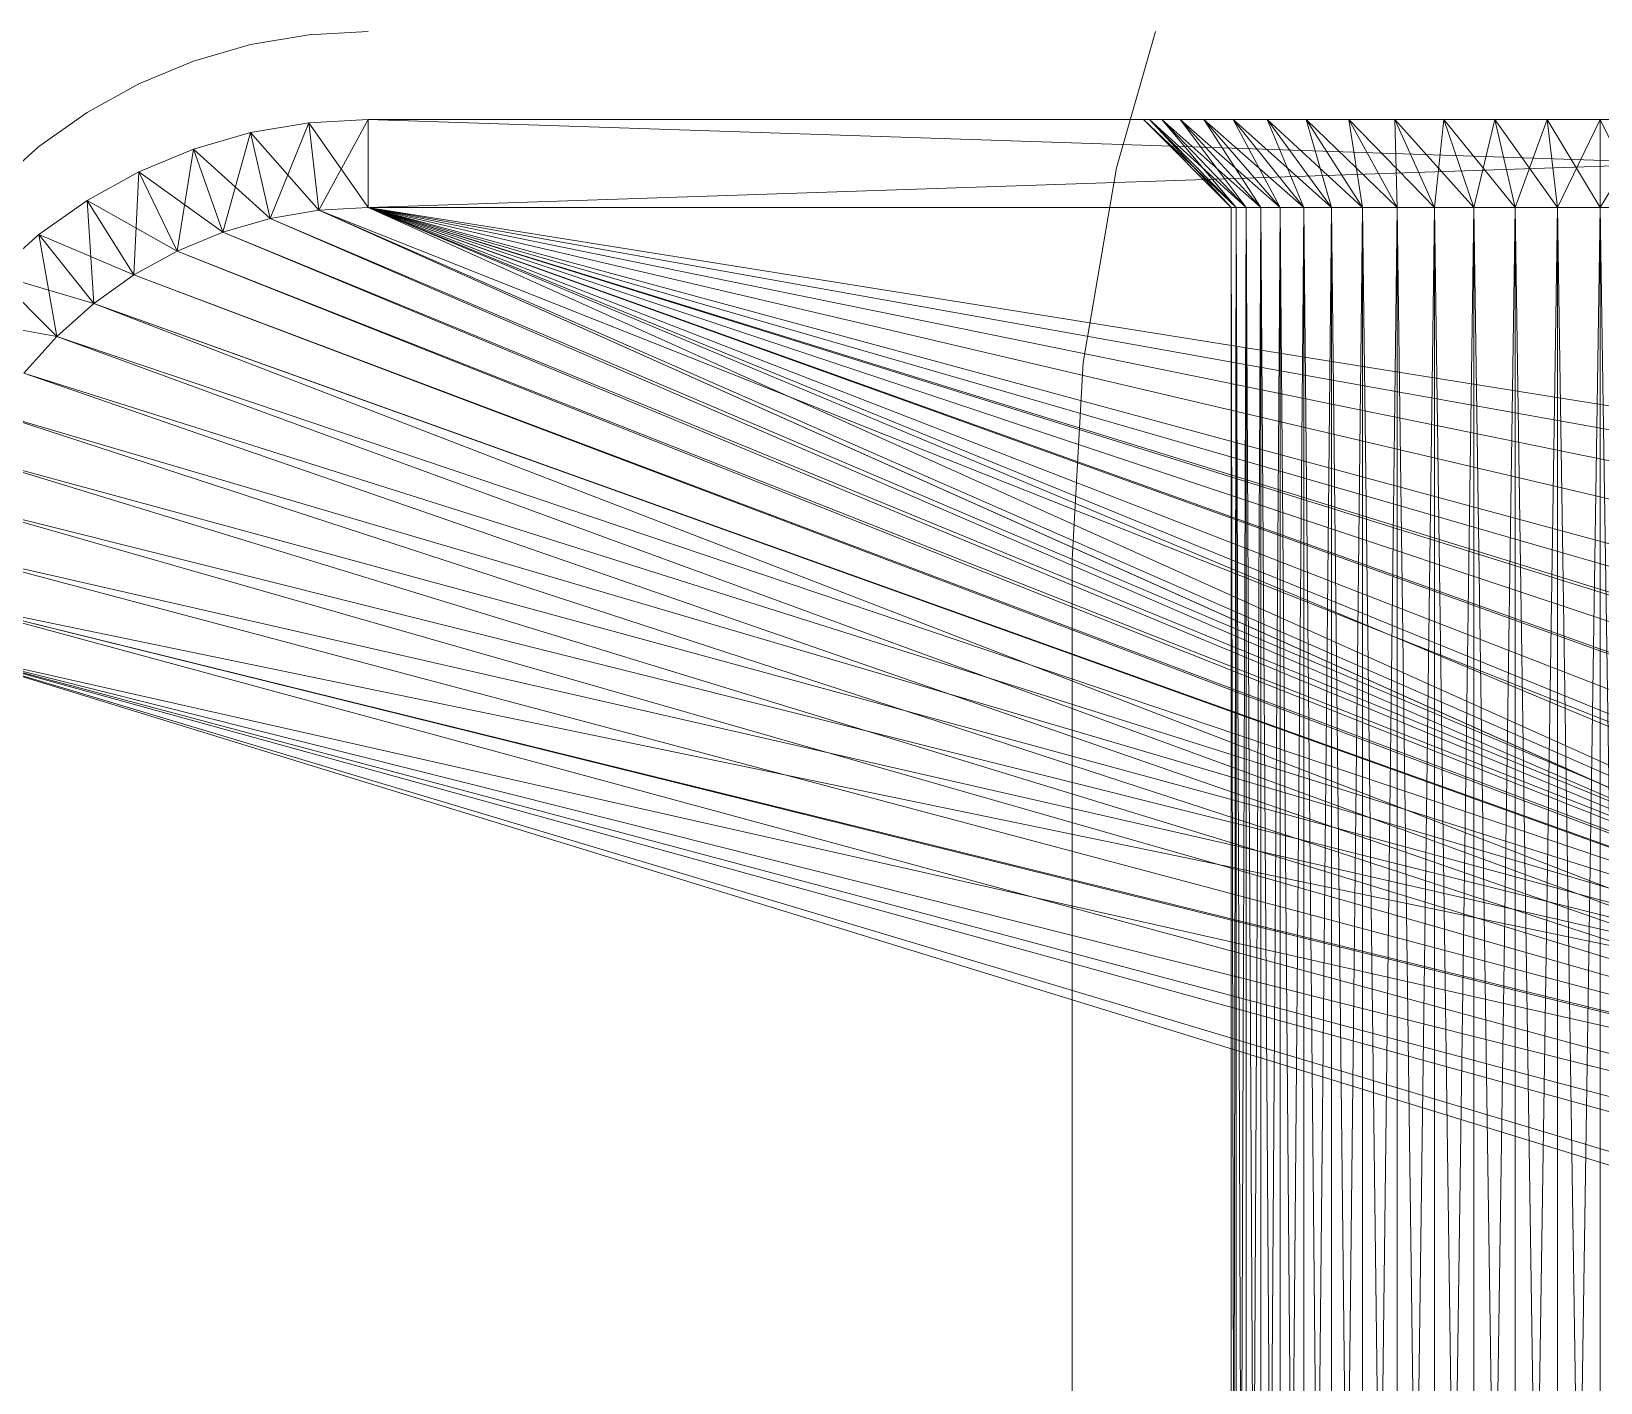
# Model space of a CAD drawing. Header units: millimetres. Extents: x 0 to 420, y 0 to 297.
# Drawn here: x 272.904 to 274.018, y 261.088 to 262.047 of the extents above; entities that cross this region are included whole.
import ezdxf

# ---------------------------------------------------------------- set-up
doc = ezdxf.new("R2010")
doc.units = ezdxf.units.MM
doc.layers.add('1', color=7, linetype='Continuous', true_color=0xffffff)
doc.layers.add('171', color=7, linetype='Continuous', true_color=0xffffff)
doc.dimstyles.get("Standard").update_dxf_attribs({"dimtxt": 0.18, "dimasz": 0.18, "dimexe": 0.18, "dimexo": 0.0625, "dimgap": 0.09, "dimtad": 0, "dimtih": 1, "dimtoh": 1, "dimdec": 4, "dimzin": 0, "dimdsep": 46, "dimtxsty": 'Standard', "dimcen": 0.09, "dimadec": 0, "dimazin": 0, "dimtfac": 1, "dimtdec": 4, "dimtofl": 0, "dimtmove": 0, "dimatfit": 3, "dimfxl": 1, "dimtolj": 1, "dimtzin": 0, "dimarcsym": 0})

msp = doc.modelspace()

# ---------------------------------------------------------------- linework, layer by layer
at = {"layer": '1', "color": 3, "linetype": 'Continuous', "lineweight": 18}
for p, q in [((273.1008, 261.982), (273.1428, 261.9844)), ((273.1428, 261.9844), (273.1008, 261.982)), ((273.1008, 261.982), (273.1428, 261.9844)), ((273.1428, 261.9844), (273.1008, 261.982)), ((273.1428, 261.9844), (273.1008, 261.982)), ((273.1008, 261.982), (273.1428, 261.9844)), ((273.1078, 261.9199), (273.1428, 261.9844)), ((273.1428, 261.9844), (273.1078, 261.9199)), ((273.1428, 261.9844), (274.0178, 261.9844)), ((275.0178, 261.9844), (273.1428, 261.9844)), ((273.1428, 261.9844), (273.9801, 261.9844)), ((274.0178, 261.9844), (273.1428, 261.9844)), ((273.1428, 261.9844), (273.9429, 261.9844)), ((273.9801, 261.9844), (273.1428, 261.9844)), ((273.1428, 261.9844), (273.9067, 261.9844)), ((273.9429, 261.9844), (273.1428, 261.9844)), ((273.1428, 261.9844), (273.872, 261.9844)), ((273.9067, 261.9844), (273.1428, 261.9844)), ((273.1428, 261.9844), (273.8392, 261.9844)), ((273.872, 261.9844), (273.1428, 261.9844)), ((273.1428, 261.9844), (273.8089, 261.9844)), ((273.8392, 261.9844), (273.1428, 261.9844)), ((273.1428, 261.9844), (273.7814, 261.9844)), ((273.8089, 261.9844), (273.1428, 261.9844)), ((273.1428, 261.9844), (273.7571, 261.9844)), ((273.7814, 261.9844), (273.1428, 261.9844)), ((273.1428, 261.9844), (273.7364, 261.9844)), ((273.7571, 261.9844), (273.1428, 261.9844)), ((273.1428, 261.9844), (273.7194, 261.9844)), ((273.7364, 261.9844), (273.1428, 261.9844)), ((273.1428, 261.9844), (273.7065, 261.9844)), ((273.7194, 261.9844), (273.1428, 261.9844)), ((273.1428, 261.9844), (273.6978, 261.9844)), ((273.7065, 261.9844), (273.1428, 261.9844)), ((273.1428, 261.9844), (273.6934, 261.9844)), ((273.6978, 261.9844), (273.1428, 261.9844)), ((273.1428, 261.9844), (273.6934, 261.9844)), ((273.6934, 261.9844), (273.1428, 261.9844)), ((273.1428, 261.9844), (274.0178, 261.9844)), ((273.9801, 261.9844), (273.1428, 261.9844)), ((273.1428, 261.9844), (274.0556, 261.9844)), ((274.0178, 261.9844), (273.1428, 261.9844)), ((273.1428, 261.9844), (273.9067, 261.9844)), ((273.872, 261.9844), (273.1428, 261.9844)), ((273.1428, 261.9844), (273.9429, 261.9844)), ((273.9067, 261.9844), (273.1428, 261.9844)), ((273.1428, 261.9844), (273.9801, 261.9844)), ((273.9429, 261.9844), (273.1428, 261.9844)), ((273.1428, 261.9844), (273.7814, 261.9844)), ((273.7571, 261.9844), (273.1428, 261.9844)), ((273.1428, 261.9844), (273.8089, 261.9844)), ((273.7814, 261.9844), (273.1428, 261.9844)), ((273.1428, 261.9844), (273.8392, 261.9844)), ((273.8089, 261.9844), (273.1428, 261.9844)), ((273.1428, 261.9844), (273.6934, 261.9844)), ((273.6934, 261.9844), (273.1428, 261.9844)), ((273.1428, 261.9844), (273.6978, 261.9844)), ((273.6934, 261.9844), (273.1428, 261.9844)), ((273.1428, 261.9844), (273.7065, 261.9844)), ((273.6978, 261.9844), (273.1428, 261.9844)), ((273.1428, 261.9844), (273.872, 261.9844)), ((273.8392, 261.9844), (273.1428, 261.9844)), ((273.1428, 261.9844), (273.7194, 261.9844)), ((273.7065, 261.9844), (273.1428, 261.9844)), ((273.1428, 261.9844), (273.7364, 261.9844)), ((273.7194, 261.9844), (273.1428, 261.9844)), ((273.1428, 261.9844), (273.7571, 261.9844)), ((273.7364, 261.9844), (273.1428, 261.9844)), ((273.1428, 261.9844), (275.0178, 261.9844)), ((274.0556, 261.9844), (273.1428, 261.9844)), ((273.1428, 261.9219), (273.1428, 261.9844)), ((275.0178, 261.9844), (273.1428, 261.9219)), ((273.1428, 261.9844), (275.0178, 261.9844)), ((273.1428, 261.9219), (275.0178, 261.9844)), ((273.1428, 261.9219), (273.1428, 261.9844)), ((275.0178, 261.9219), (273.1428, 261.9844)), ((273.1428, 261.9844), (273.1428, 261.9219)), ((273.1428, 261.9844), (275.0178, 261.9219)), ((275.0178, 261.9844), (273.1428, 261.9844)), ((273.1428, 261.9844), (273.1428, 261.9219)), ((273.6934, 261.9844), (273.6978, 261.9844)), ((273.6978, 261.9844), (273.6934, 261.9844)), ((273.6934, 261.9844), (273.7558, 261.9219)), ((273.6978, 261.9844), (273.6934, 261.9844)), ((273.7558, 261.9219), (273.6934, 261.9844)), ((273.6934, 261.9844), (273.7558, 261.9219)), ((273.6934, 261.9844), (273.7558, 261.9219)), ((273.7558, 261.9219), (273.6934, 261.9844)), ((273.7593, 261.9219), (273.6934, 261.9844)), ((273.6934, 261.9844), (273.6978, 261.9844)), ((273.6934, 261.9844), (273.7593, 261.9219)), ((273.7558, 261.9219), (273.6934, 261.9844)), ((273.6978, 261.9844), (273.7065, 261.9844)), ((273.7065, 261.9844), (273.6978, 261.9844)), ((273.6978, 261.9844), (273.7593, 261.9219)), ((273.7065, 261.9844), (273.6978, 261.9844)), ((273.7558, 261.9219), (273.6978, 261.9844)), ((273.6978, 261.9844), (273.7558, 261.9219)), ((273.7593, 261.9219), (273.6978, 261.9844)), ((273.6978, 261.9844), (273.7593, 261.9219)), ((273.7664, 261.9219), (273.6978, 261.9844)), ((273.6978, 261.9844), (273.7065, 261.9844)), ((273.6978, 261.9844), (273.7664, 261.9219)), ((273.7593, 261.9219), (273.6978, 261.9844)), ((273.7065, 261.9844), (273.7194, 261.9844)), ((273.7194, 261.9844), (273.7065, 261.9844)), ((273.7065, 261.9844), (273.7664, 261.9219)), ((273.7194, 261.9844), (273.7065, 261.9844)), ((273.7593, 261.9219), (273.7065, 261.9844)), ((273.7065, 261.9844), (273.7593, 261.9219)), ((273.7664, 261.9219), (273.7065, 261.9844)), ((273.7065, 261.9844), (273.7664, 261.9219)), ((273.7768, 261.9219), (273.7065, 261.9844)), ((273.7065, 261.9844), (273.7194, 261.9844)), ((273.7065, 261.9844), (273.7768, 261.9219)), ((273.7664, 261.9219), (273.7065, 261.9844)), ((273.7194, 261.9844), (273.7364, 261.9844)), ((273.7364, 261.9844), (273.7194, 261.9844)), ((273.7194, 261.9844), (273.7768, 261.9219)), ((273.7364, 261.9844), (273.7194, 261.9844)), ((273.7664, 261.9219), (273.7194, 261.9844)), ((273.7194, 261.9844), (273.7664, 261.9219)), ((273.7768, 261.9219), (273.7194, 261.9844)), ((273.7194, 261.9844), (273.7768, 261.9219)), ((273.7905, 261.9219), (273.7194, 261.9844)), ((273.7194, 261.9844), (273.7364, 261.9844)), ((273.7194, 261.9844), (273.7905, 261.9219)), ((273.7768, 261.9219), (273.7194, 261.9844)), ((273.7364, 261.9844), (273.7571, 261.9844)), ((273.7571, 261.9844), (273.7364, 261.9844)), ((273.7364, 261.9844), (273.7905, 261.9219)), ((273.7571, 261.9844), (273.7364, 261.9844)), ((273.7768, 261.9219), (273.7364, 261.9844)), ((273.7364, 261.9844), (273.7768, 261.9219)), ((273.7905, 261.9219), (273.7364, 261.9844)), ((273.7364, 261.9844), (273.7905, 261.9219)), ((273.8073, 261.9219), (273.7364, 261.9844)), ((273.7364, 261.9844), (273.7571, 261.9844)), ((273.7364, 261.9844), (273.8073, 261.9219)), ((273.7905, 261.9219), (273.7364, 261.9844)), ((273.7571, 261.9844), (273.7814, 261.9844)), ((273.7814, 261.9844), (273.7571, 261.9844)), ((273.7571, 261.9844), (273.8073, 261.9219)), ((273.7814, 261.9844), (273.7571, 261.9844)), ((273.7905, 261.9219), (273.7571, 261.9844)), ((273.7571, 261.9844), (273.7905, 261.9219)), ((273.8073, 261.9219), (273.7571, 261.9844)), ((273.7571, 261.9844), (273.8073, 261.9219)), ((273.8269, 261.9219), (273.7571, 261.9844)), ((273.7571, 261.9844), (273.7814, 261.9844)), ((273.7571, 261.9844), (273.8269, 261.9219)), ((273.8073, 261.9219), (273.7571, 261.9844)), ((273.7814, 261.9844), (273.8089, 261.9844)), ((273.8089, 261.9844), (273.7814, 261.9844)), ((273.7814, 261.9844), (273.8269, 261.9219)), ((273.8089, 261.9844), (273.7814, 261.9844)), ((273.8073, 261.9219), (273.7814, 261.9844)), ((273.7814, 261.9844), (273.8073, 261.9219)), ((273.8269, 261.9219), (273.7814, 261.9844)), ((273.7814, 261.9844), (273.8269, 261.9219)), ((273.8491, 261.9219), (273.7814, 261.9844)), ((273.7814, 261.9844), (273.8089, 261.9844)), ((273.7814, 261.9844), (273.8491, 261.9219)), ((273.8269, 261.9219), (273.7814, 261.9844)), ((273.8089, 261.9844), (273.8392, 261.9844)), ((273.8392, 261.9844), (273.8089, 261.9844)), ((273.8089, 261.9844), (273.8491, 261.9219)), ((273.8392, 261.9844), (273.8089, 261.9844)), ((273.8269, 261.9219), (273.8089, 261.9844)), ((273.8089, 261.9844), (273.8269, 261.9219)), ((273.8491, 261.9219), (273.8089, 261.9844)), ((273.8089, 261.9844), (273.8491, 261.9219)), ((273.8736, 261.9219), (273.8089, 261.9844)), ((273.8089, 261.9844), (273.8392, 261.9844)), ((273.8089, 261.9844), (273.8736, 261.9219)), ((273.8491, 261.9219), (273.8089, 261.9844)), ((273.8392, 261.9844), (273.872, 261.9844)), ((273.872, 261.9844), (273.8392, 261.9844)), ((273.8392, 261.9844), (273.8736, 261.9219)), ((273.872, 261.9844), (273.8392, 261.9844)), ((273.8491, 261.9219), (273.8392, 261.9844)), ((273.8392, 261.9844), (273.8491, 261.9219)), ((273.8736, 261.9219), (273.8392, 261.9844)), ((273.8392, 261.9844), (273.8736, 261.9219)), ((273.9, 261.9219), (273.8392, 261.9844)), ((273.8392, 261.9844), (273.872, 261.9844)), ((273.8392, 261.9844), (273.9, 261.9219)), ((273.8736, 261.9219), (273.8392, 261.9844)), ((273.872, 261.9844), (273.9067, 261.9844)), ((273.9067, 261.9844), (273.872, 261.9844)), ((273.872, 261.9844), (273.9, 261.9219)), ((273.9067, 261.9844), (273.872, 261.9844)), ((273.8736, 261.9219), (273.872, 261.9844)), ((273.872, 261.9844), (273.8736, 261.9219)), ((273.9, 261.9219), (273.872, 261.9844)), ((273.872, 261.9844), (273.9, 261.9219)), ((273.9281, 261.9219), (273.872, 261.9844)), ((273.872, 261.9844), (273.9067, 261.9844)), ((273.872, 261.9844), (273.9281, 261.9219)), ((273.9, 261.9219), (273.872, 261.9844)), ((273.9, 261.9219), (273.9067, 261.9844)), ((273.9067, 261.9844), (273.9, 261.9219)), ((273.9067, 261.9844), (273.9429, 261.9844)), ((273.9429, 261.9844), (273.9067, 261.9844)), ((273.9067, 261.9844), (273.9281, 261.9219)), ((273.9429, 261.9844), (273.9067, 261.9844)), ((273.9281, 261.9219), (273.9067, 261.9844)), ((273.9067, 261.9844), (273.9281, 261.9219)), ((273.9573, 261.9219), (273.9067, 261.9844)), ((273.9067, 261.9844), (273.9429, 261.9844)), ((273.9067, 261.9844), (273.9573, 261.9219)), ((273.9281, 261.9219), (273.9067, 261.9844)), ((273.9281, 261.9219), (273.9429, 261.9844)), ((273.9429, 261.9844), (273.9281, 261.9219)), ((273.9429, 261.9844), (273.9801, 261.9844)), ((273.9801, 261.9844), (273.9429, 261.9844)), ((273.9429, 261.9844), (273.9573, 261.9219)), ((273.9801, 261.9844), (273.9429, 261.9844)), ((273.9573, 261.9219), (273.9429, 261.9844)), ((273.9429, 261.9844), (273.9573, 261.9219)), ((273.9874, 261.9219), (273.9429, 261.9844)), ((273.9429, 261.9844), (273.9801, 261.9844)), ((273.9429, 261.9844), (273.9874, 261.9219)), ((273.9573, 261.9219), (273.9429, 261.9844)), ((273.9573, 261.9219), (273.9801, 261.9844)), ((273.9801, 261.9844), (273.9573, 261.9219)), ((273.9801, 261.9844), (274.0178, 261.9844)), ((274.0178, 261.9844), (273.9801, 261.9844)), ((273.9801, 261.9844), (273.9874, 261.9219)), ((274.0178, 261.9844), (273.9801, 261.9844)), ((273.9874, 261.9219), (273.9801, 261.9844)), ((273.9801, 261.9844), (273.9874, 261.9219)), ((274.0178, 261.9219), (273.9801, 261.9844)), ((273.9801, 261.9844), (274.0178, 261.9844)), ((273.9801, 261.9844), (274.0178, 261.9219)), ((273.9874, 261.9219), (273.9801, 261.9844)), ((273.9874, 261.9219), (274.0178, 261.9844)), ((274.0178, 261.9844), (273.9874, 261.9219)), ((274.0178, 261.9844), (275.0178, 261.9844)), ((274.0178, 261.9844), (274.0556, 261.9844)), ((275.0178, 261.9844), (274.0178, 261.9844)), ((274.0556, 261.9844), (274.0178, 261.9844)), ((274.0178, 261.9219), (274.0556, 261.9844)), ((274.0178, 261.9844), (274.0178, 261.9219)), ((274.0556, 261.9844), (274.0178, 261.9844)), ((274.0178, 261.9219), (274.0178, 261.9844)), ((274.0556, 261.9844), (274.0178, 261.9219)), ((274.0483, 261.9219), (274.0178, 261.9844)), ((274.0178, 261.9844), (274.0556, 261.9844)), ((274.0178, 261.9219), (274.0178, 261.9844)), ((274.0178, 261.9844), (274.0483, 261.9219)), ((274.0178, 261.9844), (274.0178, 261.9219)), ((273.019, 261.9633), (273.0594, 261.975)), ((273.0594, 261.975), (273.019, 261.9633)), ((273.019, 261.9633), (273.0594, 261.975)), ((273.0594, 261.975), (273.019, 261.9633)), ((273.0594, 261.975), (273.019, 261.9633)), ((273.019, 261.9633), (273.0594, 261.975)), ((273.0396, 261.9043), (273.0594, 261.975)), ((273.0594, 261.975), (273.0396, 261.9043)), ((273.0594, 261.975), (273.1008, 261.982)), ((273.1008, 261.982), (273.0594, 261.975)), ((273.0594, 261.975), (273.1008, 261.982)), ((273.1008, 261.982), (273.0594, 261.975)), ((273.1008, 261.982), (273.0594, 261.975)), ((273.0594, 261.975), (273.1008, 261.982)), ((273.0594, 261.975), (273.1078, 261.9199)), ((273.0733, 261.914), (273.0594, 261.975)), ((273.0733, 261.914), (273.0594, 261.975)), ((273.0594, 261.975), (273.0733, 261.914)), ((273.1078, 261.9199), (273.0594, 261.975)), ((273.0594, 261.975), (273.0733, 261.914)), ((273.0733, 261.914), (273.1008, 261.982)), ((273.1008, 261.982), (273.0733, 261.914)), ((273.1008, 261.982), (273.1428, 261.9219)), ((273.1078, 261.9199), (273.1008, 261.982)), ((273.1078, 261.9199), (273.1008, 261.982)), ((273.1008, 261.982), (273.1078, 261.9199)), ((273.1428, 261.9219), (273.1008, 261.982)), ((273.1008, 261.982), (273.1078, 261.9199)), ((272.9801, 261.9472), (273.019, 261.9633)), ((273.019, 261.9633), (272.9801, 261.9472)), ((272.9801, 261.9472), (273.019, 261.9633)), ((273.019, 261.9633), (272.9801, 261.9472)), ((273.019, 261.9633), (272.9801, 261.9472)), ((272.9801, 261.9472), (273.019, 261.9633)), ((273.0072, 261.8909), (273.019, 261.9633)), ((273.019, 261.9633), (273.0072, 261.8909)), ((273.019, 261.9633), (273.0733, 261.914)), ((273.0396, 261.9043), (273.019, 261.9633)), ((273.0396, 261.9043), (273.019, 261.9633)), ((273.019, 261.9633), (273.0396, 261.9043)), ((273.0733, 261.914), (273.019, 261.9633)), ((273.019, 261.9633), (273.0396, 261.9043)), ((272.9433, 261.9269), (272.9801, 261.9472)), ((272.9801, 261.9472), (272.9433, 261.9269)), ((272.9433, 261.9269), (272.9801, 261.9472)), ((272.9801, 261.9472), (272.9433, 261.9269)), ((272.9801, 261.9472), (272.9433, 261.9269)), ((272.9433, 261.9269), (272.9801, 261.9472)), ((272.9766, 261.874), (272.9801, 261.9472)), ((272.9801, 261.9472), (272.9766, 261.874)), ((272.9801, 261.9472), (273.0396, 261.9043)), ((273.0072, 261.8909), (272.9801, 261.9472)), ((273.0072, 261.8909), (272.9801, 261.9472)), ((272.9801, 261.9472), (273.0072, 261.8909)), ((273.0396, 261.9043), (272.9801, 261.9472)), ((272.9801, 261.9472), (273.0072, 261.8909)), ((272.909, 261.9026), (272.9433, 261.9269)), ((272.9433, 261.9269), (272.909, 261.9026)), ((272.909, 261.9026), (272.9433, 261.9269)), ((272.9433, 261.9269), (272.909, 261.9026)), ((272.9433, 261.9269), (272.909, 261.9026)), ((272.909, 261.9026), (272.9433, 261.9269)), ((272.9433, 261.9269), (273.0072, 261.8909)), ((272.9766, 261.874), (272.9433, 261.9269)), ((272.9766, 261.874), (272.9433, 261.9269)), ((272.9433, 261.9269), (272.9766, 261.874)), ((273.0072, 261.8909), (272.9433, 261.9269)), ((272.948, 261.8537), (272.9433, 261.9269)), ((272.9433, 261.9269), (272.9766, 261.874)), ((272.9433, 261.9269), (272.948, 261.8537)), ((273.1078, 261.9199), (273.0733, 261.914)), ((273.0733, 261.914), (273.1078, 261.9199)), ((273.0733, 261.914), (273.1078, 261.9199)), ((273.1078, 261.9199), (273.0733, 261.914)), ((273.1428, 261.9219), (273.1078, 261.9199)), ((273.1078, 261.9199), (273.1428, 261.9219)), ((273.1078, 261.9199), (273.1428, 261.9219)), ((273.1428, 261.9219), (273.1078, 261.9199)), ((274.5152, 261.3618), (273.1078, 261.9199)), ((273.1078, 261.9199), (274.4893, 261.3018)), ((274.4893, 261.3018), (273.1078, 261.9199)), ((273.1078, 261.9199), (274.5152, 261.3618)), ((274.6655, 261.2376), (273.1078, 261.9199)), ((273.1078, 261.9199), (274.6655, 261.2376)), ((275.0178, 261.9219), (273.1428, 261.9219)), ((273.1428, 261.9219), (275.0178, 261.9219)), ((274.8565, 261.6482), (273.1428, 261.9219)), ((273.1428, 261.9219), (275.0178, 261.9219)), ((274.795, 261.6259), (273.1428, 261.9219)), ((273.1428, 261.9219), (274.8565, 261.6482)), ((274.7366, 261.5965), (273.1428, 261.9219)), ((273.1428, 261.9219), (274.795, 261.6259)), ((274.6819, 261.5606), (273.1428, 261.9219)), ((273.1428, 261.9219), (274.7366, 261.5965)), ((274.6318, 261.5185), (273.1428, 261.9219)), ((273.1428, 261.9219), (274.6819, 261.5606)), ((274.5869, 261.4709), (273.1428, 261.9219)), ((273.1428, 261.9219), (274.6318, 261.5185)), ((273.1428, 261.9219), (274.8303, 261.4341)), ((275.0178, 261.9219), (273.1428, 261.9219)), ((274.5479, 261.4185), (273.1428, 261.9219)), ((273.1428, 261.9219), (274.5869, 261.4709)), ((273.1428, 261.9219), (274.7939, 261.4102)), ((274.8303, 261.4341), (273.1428, 261.9219)), ((273.1428, 261.9219), (274.7605, 261.3821)), ((274.7939, 261.4102), (273.1428, 261.9219)), ((273.1428, 261.9219), (274.5152, 261.3618)), ((274.5152, 261.3618), (273.1428, 261.9219)), ((273.1428, 261.9219), (274.5479, 261.4185)), ((273.1428, 261.9219), (274.7306, 261.3504)), ((274.7605, 261.3821), (273.1428, 261.9219)), ((273.1428, 261.9219), (274.7045, 261.3154)), ((274.7306, 261.3504), (273.1428, 261.9219)), ((273.1428, 261.9219), (274.6827, 261.2777)), ((274.7045, 261.3154), (273.1428, 261.9219)), ((274.6655, 261.2376), (273.1428, 261.9219)), ((273.1428, 261.9219), (274.6655, 261.2376)), ((274.6827, 261.2777), (273.1428, 261.9219)), ((273.7558, 261.9219), (273.7593, 261.9219)), ((273.7593, 261.9219), (273.7558, 261.9219)), ((273.7558, 259.9219), (273.7593, 261.9219)), ((273.7558, 261.9219), (273.7558, 259.9219)), ((273.7593, 261.9219), (273.7558, 261.9219)), ((273.7593, 261.9219), (273.7558, 259.9219)), ((273.7558, 259.9219), (273.7558, 261.9219)), ((273.7558, 261.9219), (273.7558, 259.9219)), ((273.7558, 261.9219), (273.7558, 259.9219)), ((273.7558, 259.9219), (273.7558, 261.9219)), ((273.7593, 259.9219), (273.7558, 261.9219)), ((273.7558, 261.9219), (273.7593, 261.9219)), ((273.7558, 261.9219), (273.7593, 259.9219)), ((273.7558, 259.9219), (273.7558, 261.9219)), ((273.7593, 261.9219), (273.7664, 261.9219)), ((273.7664, 261.9219), (273.7593, 261.9219)), ((273.7593, 259.9219), (273.7664, 261.9219)), ((273.7593, 261.9219), (273.7593, 259.9219)), ((273.7664, 261.9219), (273.7593, 261.9219)), ((273.7664, 261.9219), (273.7593, 259.9219)), ((273.7593, 259.9219), (273.7593, 261.9219)), ((273.7593, 261.9219), (273.7593, 259.9219)), ((273.7664, 259.9219), (273.7593, 261.9219)), ((273.7593, 261.9219), (273.7664, 261.9219)), ((273.7593, 261.9219), (273.7664, 259.9219)), ((273.7593, 259.9219), (273.7593, 261.9219)), ((273.7664, 261.9219), (273.7768, 261.9219)), ((273.7768, 261.9219), (273.7664, 261.9219)), ((273.7664, 259.9219), (273.7768, 261.9219)), ((273.7664, 261.9219), (273.7664, 259.9219)), ((273.7768, 261.9219), (273.7664, 261.9219)), ((273.7768, 261.9219), (273.7664, 259.9219)), ((273.7664, 259.9219), (273.7664, 261.9219)), ((273.7664, 261.9219), (273.7664, 259.9219)), ((273.7768, 259.9219), (273.7664, 261.9219)), ((273.7664, 261.9219), (273.7768, 261.9219)), ((273.7664, 261.9219), (273.7768, 259.9219)), ((273.7664, 259.9219), (273.7664, 261.9219)), ((273.7768, 261.9219), (273.7905, 261.9219)), ((273.7905, 261.9219), (273.7768, 261.9219)), ((273.7768, 259.9219), (273.7905, 261.9219)), ((273.7768, 261.9219), (273.7768, 259.9219)), ((273.7905, 261.9219), (273.7768, 261.9219)), ((273.7905, 261.9219), (273.7768, 259.9219)), ((273.7768, 259.9219), (273.7768, 261.9219)), ((273.7768, 261.9219), (273.7768, 259.9219)), ((273.7905, 259.9219), (273.7768, 261.9219)), ((273.7768, 261.9219), (273.7905, 261.9219)), ((273.7768, 261.9219), (273.7905, 259.9219)), ((273.7768, 259.9219), (273.7768, 261.9219)), ((273.7905, 261.9219), (273.8073, 261.9219)), ((273.8073, 261.9219), (273.7905, 261.9219)), ((273.7905, 259.9219), (273.8073, 261.9219)), ((273.7905, 261.9219), (273.7905, 259.9219)), ((273.8073, 261.9219), (273.7905, 261.9219)), ((273.8073, 261.9219), (273.7905, 259.9219)), ((273.7905, 259.9219), (273.7905, 261.9219)), ((273.7905, 261.9219), (273.7905, 259.9219)), ((273.8073, 259.9219), (273.7905, 261.9219)), ((273.7905, 261.9219), (273.8073, 261.9219)), ((273.7905, 261.9219), (273.8073, 259.9219)), ((273.7905, 259.9219), (273.7905, 261.9219)), ((273.8073, 261.9219), (273.8269, 261.9219)), ((273.8269, 261.9219), (273.8073, 261.9219)), ((273.8073, 259.9219), (273.8269, 261.9219)), ((273.8073, 261.9219), (273.8073, 259.9219)), ((273.8269, 261.9219), (273.8073, 261.9219)), ((273.8269, 261.9219), (273.8073, 259.9219)), ((273.8073, 259.9219), (273.8073, 261.9219)), ((273.8073, 261.9219), (273.8073, 259.9219)), ((273.8269, 259.9219), (273.8073, 261.9219)), ((273.8073, 261.9219), (273.8269, 261.9219)), ((273.8073, 261.9219), (273.8269, 259.9219)), ((273.8073, 259.9219), (273.8073, 261.9219)), ((273.8269, 261.9219), (273.8491, 261.9219)), ((273.8491, 261.9219), (273.8269, 261.9219)), ((273.8269, 259.9219), (273.8491, 261.9219)), ((273.8269, 261.9219), (273.8269, 259.9219)), ((273.8491, 261.9219), (273.8269, 261.9219)), ((273.8491, 261.9219), (273.8269, 259.9219)), ((273.8269, 259.9219), (273.8269, 261.9219)), ((273.8269, 261.9219), (273.8269, 259.9219)), ((273.8491, 259.9219), (273.8269, 261.9219)), ((273.8269, 261.9219), (273.8491, 261.9219)), ((273.8269, 261.9219), (273.8491, 259.9219)), ((273.8269, 259.9219), (273.8269, 261.9219)), ((273.8491, 261.9219), (273.8736, 261.9219)), ((273.8736, 261.9219), (273.8491, 261.9219)), ((273.8491, 259.9219), (273.8736, 261.9219)), ((273.8491, 261.9219), (273.8491, 259.9219)), ((273.8736, 261.9219), (273.8491, 261.9219)), ((273.8736, 261.9219), (273.8491, 259.9219)), ((273.8491, 259.9219), (273.8491, 261.9219)), ((273.8491, 261.9219), (273.8491, 259.9219)), ((273.8736, 259.9219), (273.8491, 261.9219)), ((273.8491, 261.9219), (273.8736, 261.9219)), ((273.8491, 261.9219), (273.8736, 259.9219)), ((273.8491, 259.9219), (273.8491, 261.9219)), ((273.8736, 261.9219), (273.9, 261.9219)), ((273.9, 261.9219), (273.8736, 261.9219)), ((273.8736, 259.9219), (273.9, 261.9219)), ((273.8736, 261.9219), (273.8736, 259.9219)), ((273.9, 261.9219), (273.8736, 261.9219)), ((273.9, 261.9219), (273.8736, 259.9219)), ((273.8736, 259.9219), (273.8736, 261.9219)), ((273.8736, 261.9219), (273.8736, 259.9219)), ((273.9, 259.9219), (273.8736, 261.9219)), ((273.8736, 261.9219), (273.9, 261.9219)), ((273.8736, 261.9219), (273.9, 259.9219)), ((273.8736, 259.9219), (273.8736, 261.9219)), ((273.9, 261.9219), (273.9281, 261.9219)), ((273.9281, 261.9219), (273.9, 261.9219)), ((273.9, 259.9219), (273.9281, 261.9219)), ((273.9, 261.9219), (273.9, 259.9219)), ((273.9281, 261.9219), (273.9, 261.9219)), ((273.9281, 261.9219), (273.9, 259.9219)), ((273.9, 259.9219), (273.9, 261.9219)), ((273.9, 261.9219), (273.9, 259.9219)), ((273.9281, 259.9219), (273.9, 261.9219)), ((273.9, 261.9219), (273.9281, 261.9219)), ((273.9, 261.9219), (273.9281, 259.9219)), ((273.9, 259.9219), (273.9, 261.9219)), ((273.9281, 261.9219), (273.9573, 261.9219)), ((273.9573, 261.9219), (273.9281, 261.9219)), ((273.9281, 259.9219), (273.9573, 261.9219)), ((273.9281, 261.9219), (273.9281, 259.9219)), ((273.9573, 261.9219), (273.9281, 261.9219)), ((273.9573, 261.9219), (273.9281, 259.9219)), ((273.9281, 259.9219), (273.9281, 261.9219)), ((273.9281, 261.9219), (273.9281, 259.9219)), ((273.9573, 259.9219), (273.9281, 261.9219)), ((273.9281, 261.9219), (273.9573, 261.9219)), ((273.9281, 261.9219), (273.9573, 259.9219)), ((273.9281, 259.9219), (273.9281, 261.9219)), ((273.9573, 261.9219), (273.9874, 261.9219)), ((273.9874, 261.9219), (273.9573, 261.9219)), ((273.9573, 259.9219), (273.9874, 261.9219)), ((273.9573, 261.9219), (273.9573, 259.9219)), ((273.9874, 261.9219), (273.9573, 261.9219)), ((273.9874, 261.9219), (273.9573, 259.9219)), ((273.9573, 259.9219), (273.9573, 261.9219)), ((273.9573, 261.9219), (273.9573, 259.9219)), ((273.9874, 259.9219), (273.9573, 261.9219)), ((273.9573, 261.9219), (273.9874, 261.9219)), ((273.9573, 261.9219), (273.9874, 259.9219)), ((273.9573, 259.9219), (273.9573, 261.9219)), ((273.9874, 261.9219), (274.0178, 261.9219)), ((274.0178, 261.9219), (273.9874, 261.9219)), ((273.9874, 259.9219), (274.0178, 261.9219)), ((273.9874, 261.9219), (273.9874, 259.9219)), ((274.0178, 261.9219), (273.9874, 261.9219)), ((274.0178, 261.9219), (273.9874, 259.9219)), ((273.9874, 259.9219), (273.9874, 261.9219)), ((273.9874, 261.9219), (273.9874, 259.9219)), ((274.0178, 259.9219), (273.9874, 261.9219)), ((273.9874, 261.9219), (274.0178, 261.9219)), ((273.9874, 261.9219), (274.0178, 259.9219)), ((273.9874, 259.9219), (273.9874, 261.9219)), ((274.0178, 261.9219), (274.0483, 261.9219)), ((274.0483, 261.9219), (274.0178, 261.9219)), ((274.0178, 261.9219), (274.0178, 259.9219)), ((274.0483, 261.9219), (274.0178, 261.9219)), ((274.0178, 259.9219), (274.0178, 261.9219)), ((274.0483, 259.9219), (274.0178, 261.9219)), ((274.0178, 261.9219), (274.0483, 261.9219)), ((274.0178, 259.9219), (274.0178, 261.9219)), ((274.0178, 261.9219), (274.0483, 259.9219)), ((274.0178, 261.9219), (274.0178, 259.9219)), ((273.0733, 261.914), (273.0396, 261.9043)), ((273.0396, 261.9043), (273.0733, 261.914)), ((273.0396, 261.9043), (273.0733, 261.914)), ((273.0733, 261.914), (273.0396, 261.9043)), ((273.0733, 261.914), (274.4893, 261.3018)), ((274.4893, 261.3018), (273.0733, 261.914)), ((274.6655, 261.2376), (273.0733, 261.914)), ((273.0733, 261.914), (274.6655, 261.2376)), ((272.8777, 261.8745), (272.909, 261.9026)), ((272.909, 261.9026), (272.8777, 261.8745)), ((272.8777, 261.8745), (272.909, 261.9026)), ((272.909, 261.9026), (272.8777, 261.8745)), ((272.909, 261.9026), (272.8777, 261.8745)), ((272.8777, 261.8745), (272.909, 261.9026)), ((272.909, 261.9026), (272.9766, 261.874)), ((272.948, 261.8537), (272.909, 261.9026)), ((272.948, 261.8537), (272.909, 261.9026)), ((272.909, 261.9026), (272.948, 261.8537)), ((272.9766, 261.874), (272.909, 261.9026)), ((272.9219, 261.8303), (272.909, 261.9026)), ((272.909, 261.9026), (272.948, 261.8537)), ((272.909, 261.9026), (272.9219, 261.8303)), ((273.0396, 261.9043), (273.0072, 261.8909)), ((273.0072, 261.8909), (273.0396, 261.9043)), ((273.0072, 261.8909), (273.0396, 261.9043)), ((273.0396, 261.9043), (273.0072, 261.8909)), ((274.4893, 261.3018), (273.0396, 261.9043)), ((273.0396, 261.9043), (274.4893, 261.3018)), ((274.6655, 261.2376), (273.0396, 261.9043)), ((273.0396, 261.9043), (274.6655, 261.2376)), ((273.0072, 261.8909), (272.9766, 261.874)), ((272.9766, 261.874), (273.0072, 261.8909)), ((272.9766, 261.874), (273.0072, 261.8909)), ((273.0072, 261.8909), (272.9766, 261.874)), ((274.4893, 261.3018), (273.0072, 261.8909)), ((273.0072, 261.8909), (274.4893, 261.3018)), ((274.6655, 261.2376), (273.0072, 261.8909)), ((273.0072, 261.8909), (274.6655, 261.2376)), ((272.8777, 261.8745), (272.948, 261.8537)), ((272.9219, 261.8303), (272.8777, 261.8745)), ((272.9219, 261.8303), (272.8777, 261.8745)), ((272.8777, 261.8745), (272.9219, 261.8303)), ((272.948, 261.8537), (272.8777, 261.8745)), ((272.8777, 261.8745), (272.9219, 261.8303)), ((272.9766, 261.874), (272.948, 261.8537)), ((272.948, 261.8537), (272.9766, 261.874)), ((272.948, 261.8537), (272.9766, 261.874)), ((272.9766, 261.874), (272.948, 261.8537)), ((274.4893, 261.3018), (272.9766, 261.874)), ((272.9766, 261.874), (274.4893, 261.3018)), ((272.9766, 261.874), (274.6655, 261.2376)), ((274.6655, 261.2376), (272.9766, 261.874)), ((272.948, 261.8537), (272.9219, 261.8303)), ((272.9219, 261.8303), (272.948, 261.8537)), ((272.9219, 261.8303), (272.948, 261.8537)), ((272.948, 261.8537), (272.9219, 261.8303)), ((272.948, 261.8537), (274.4893, 261.3018)), ((274.4893, 261.3018), (272.948, 261.8537)), ((272.948, 261.8537), (274.6655, 261.2376)), ((274.6529, 261.1959), (272.948, 261.8537)), ((272.948, 261.8537), (274.6529, 261.1959)), ((274.6655, 261.2376), (272.948, 261.8537)), ((272.8496, 261.8432), (272.9219, 261.8303)), ((272.9219, 261.8303), (272.8496, 261.8432)), ((272.9219, 261.8303), (272.8985, 261.8042)), ((272.8985, 261.8042), (272.9219, 261.8303)), ((272.8985, 261.8042), (272.9219, 261.8303)), ((272.9219, 261.8303), (272.8985, 261.8042)), ((274.4893, 261.3018), (272.9219, 261.8303)), ((272.9219, 261.8303), (274.4893, 261.3018)), ((274.6529, 261.1959), (272.9219, 261.8303)), ((272.9219, 261.8303), (274.6529, 261.1959)), ((274.4893, 261.3018), (272.8985, 261.8042)), ((272.8985, 261.8042), (274.4893, 261.3018)), ((274.6529, 261.1959), (272.8985, 261.8042)), ((272.8985, 261.8042), (274.6529, 261.1959)), ((274.4893, 261.3018), (272.8782, 261.7756)), ((272.8782, 261.7756), (274.4893, 261.3018)), ((274.6529, 261.1959), (272.8782, 261.7756)), ((272.8782, 261.7756), (274.6529, 261.1959)), ((274.4893, 261.3018), (272.8613, 261.745)), ((272.8613, 261.745), (274.4893, 261.3018)), ((274.6529, 261.1959), (272.8613, 261.745)), ((272.8613, 261.745), (274.6529, 261.1959)), ((274.4893, 261.3018), (272.8479, 261.7126)), ((272.8479, 261.7126), (274.4893, 261.3018)), ((272.8479, 261.7126), (274.6529, 261.1959)), ((274.6529, 261.1959), (272.8479, 261.7126)), ((274.4893, 261.3018), (272.8382, 261.6789)), ((272.8382, 261.6789), (274.4893, 261.3018)), ((272.8382, 261.6789), (274.6529, 261.1959)), ((274.6529, 261.1959), (272.8382, 261.6789)), ((274.4893, 261.3018), (272.8323, 261.6444)), ((272.8323, 261.6444), (274.4705, 261.2391)), ((274.4705, 261.2391), (272.8323, 261.6444)), ((272.8323, 261.6444), (274.4893, 261.3018)), ((272.8323, 261.6444), (274.6529, 261.1959)), ((272.8323, 261.6444), (274.6454, 261.1529)), ((274.6529, 261.1959), (272.8323, 261.6444)), ((274.6454, 261.1529), (272.8323, 261.6444)), ((274.4705, 261.2391), (272.8303, 261.6094)), ((274.4591, 261.1747), (272.8303, 261.6094)), ((272.8303, 261.6094), (274.4705, 261.2391)), ((272.8303, 261.6094), (274.6454, 261.1529)), ((272.8303, 261.6094), (274.6428, 261.1094)), ((274.6454, 261.1529), (272.8303, 261.6094)), ((274.4553, 261.1094), (272.8303, 261.6094)), ((272.8303, 261.6094), (274.4591, 261.1747)), ((272.8303, 261.6094), (274.6454, 261.0658)), ((274.6428, 261.1094), (272.8303, 261.6094)), ((272.8303, 261.6094), (274.4553, 261.1094)), ((274.6454, 261.0658), (272.8303, 261.6094))]:
    msp.add_line(p, q, dxfattribs=at)
at = {"layer": '1', "color": 155, "linetype": 'Continuous', "lineweight": 18}
for points in [[(273.1428, 262.0469), (273.1008, 262.0445), (273.0594, 262.0375), (273.019, 262.0258), (272.9801, 262.0097), (272.9433, 261.9894), (272.909, 261.9651), (272.8777, 261.937), (272.8496, 261.9057), (272.8253, 261.8714), (272.805, 261.8346), (272.7889, 261.7957), (272.7772, 261.7553), (272.7702, 261.7139), (272.7678, 261.6719)], [(273.7021, 262.0468), (273.6742, 261.95), (273.6507, 261.8118), (273.6428, 261.6719), (273.6428, 260.8836)]]:
    msp.add_lwpolyline(points, dxfattribs=at)

# ---------------------------------------------------------------- leaders
at = {"layer": '171', "color": 156, "linetype": 'Continuous', "lineweight": 13}
msp.add_leader([(279.0951, 262.5199), (266.6512, 258.5336)], dimstyle='Standard', override={"dimasz": 0.3}, dxfattribs=at)

doc.saveas('drawing.dxf')
